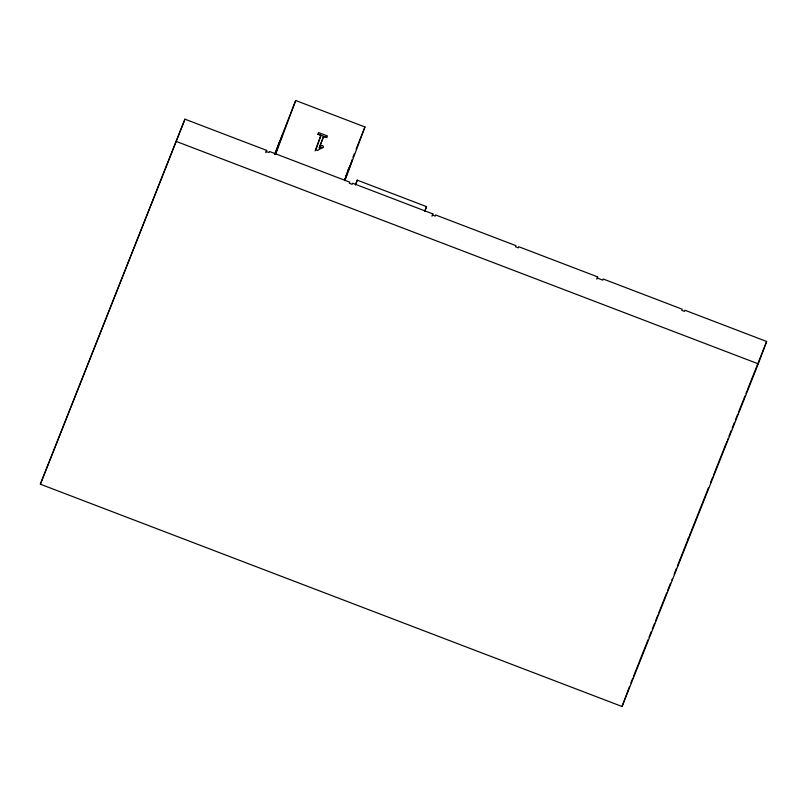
<?xml version="1.0" encoding="UTF-8"?>
<svg xmlns="http://www.w3.org/2000/svg" width="807" height="807" viewBox="0 0 807 807"><rect width="100%" height="100%" fill="white"/><g stroke="black" fill="none" stroke-linecap="round" stroke-linejoin="round"><path stroke-width="1.21" d="M281.492 137.412L282.551 134.739L277.88 146.622M345.053 178.922L345.416 178.024M274.985 154.641L275.248 153.895L275.056 154.359M345.83 177.137L346.011 176.602L345.82 177.066M275.126 154.379L277.023 149.416L274.985 154.419M350.843 163.74L351.287 162.479M346.183 176.289L347.02 173.999L346.566 175.079M40.35 484.2L184.954 119.174L266.663 150.395L266.249 151.514L269.013 152.573L269.437 151.454L349.764 182.16L349.35 183.27L352.114 184.329L352.538 183.209L432.865 213.916L432.451 215.035L435.215 216.094L435.639 214.975L515.966 245.671L515.552 246.791L518.316 247.85L518.74 246.73L597.684 276.892L597.261 278.012L602.799 280.13L603.222 279.01L682.167 309.182L681.744 310.302L684.518 311.361L684.931 310.241L766.65 341.472L758.277 363.856L622.046 706.498L40.35 484.2L184.954 119.174M274.693 154.117L295.705 100.502L364.956 126.971L344.902 180.597M278.687 144.483C281.532 136.786 274.269 156.134 277.396 147.933M275.651 154.137L295.705 100.502M315.113 150.848L320.843 135.616L318.019 134.204L318.563 132.57L327.46 135.969L326.643 137.503L323.496 136.625L319.219 147.953L320.914 147.237L322.84 147.782M320.843 135.616L315.87 149.92L317.534 150.445L323.526 146.965L322.689 145.583L321.559 145.603L319.875 146.329L319.219 147.953M319.875 146.329L323.496 136.625M345.921 176.249L348.826 168.552M355.534 184.823L357.279 180.163L426.53 206.622L424.785 211.283M622.046 706.498L629.541 686.464M668.599 588.152L669.013 587.032L667.621 590.542M669.245 586.518L670.526 583.219M671.838 579.991L672.261 578.871M688.058 539.197L688.482 538.077M689.128 536.443L677.355 566.05M707.527 490.252L707.941 489.133L689.592 535.293M708.173 488.618L708.586 487.499M727.632 439.674L728.055 438.554M345.093 179.104L345.507 178.004M348.261 169.964L348.685 168.855M350.682 164.245L352.417 159.524L351.913 160.754M348.775 169.137L348.342 170.297L348.765 169.218M345.033 179.336L345.567 177.923M349.885 166.252L350.369 164.981M350.288 165.274L349.098 168.37M345.981 176.178L350.167 165.243M345.053 179.053L345.315 178.347M349.108 168.249L349.613 166.958M345.83 176.935L346.223 175.956M265.755 152.694L266.663 150.395M352.901 157.264L354.293 153.774M356.149 149.113L364.956 126.971M355.423 184.823L357.279 180.163M424.674 211.283L426.53 206.622M431.957 216.205L432.865 213.916M596.777 279.161L597.684 276.892M630.882 682.944L632.749 678.263M633.677 675.923L648.092 639.658M649.02 637.328L651.35 631.478M652.278 629.137L654.598 623.286M655.526 620.946L657.856 615.095M658.784 612.765L666.693 592.873M674.117 574.211L676.427 568.38M710.422 482.879L712.722 477.108M713.64 474.809L726.946 441.338M728.973 436.244L731.263 430.474M732.181 428.164L734.471 422.394M735.389 420.084L737.689 414.314M738.607 412.004L745.032 395.854M745.95 393.544L747.09 390.719M747.514 389.599L766.65 341.472M317.494 134.396L319.259 134.446L326.815 137.604M176.582 141.558L758.277 363.856"/></g></svg>
